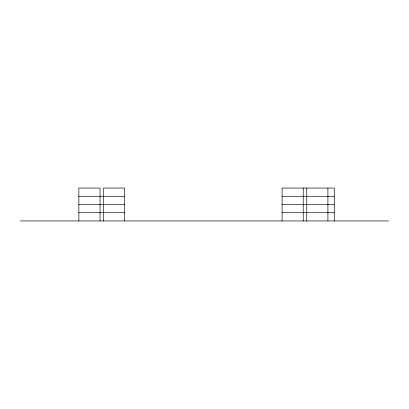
<?xml version="1.0" encoding="UTF-8"?>
<svg xmlns="http://www.w3.org/2000/svg" width="409" height="409" viewBox="0 0 409 409"><rect width="100%" height="100%" fill="white"/><g stroke="black" fill="none" stroke-linecap="round" stroke-linejoin="round"><path stroke-width="0.61" d="M78.881 196.274L124.699 196.274M282.087 196.274L327.906 196.274M328.049 196.274L334.271 196.274M78.881 204.5L124.699 204.5M282.087 204.5L327.906 204.5M328.049 204.5L334.271 204.5M78.881 212.726L124.699 212.726M282.087 212.726L327.906 212.726M328.049 212.726L334.271 212.726M20.45 220.947L388.55 220.947M334.271 220.947L334.271 188.053L282.087 188.053L282.087 220.947M327.906 188.053L327.906 220.947M306.76 188.053L306.76 220.947M303.238 188.053L303.238 220.947M124.699 220.947L124.699 188.053L103.554 188.053L103.554 220.947M100.026 220.947L100.026 188.053L78.881 188.053L78.881 220.947"/></g></svg>
